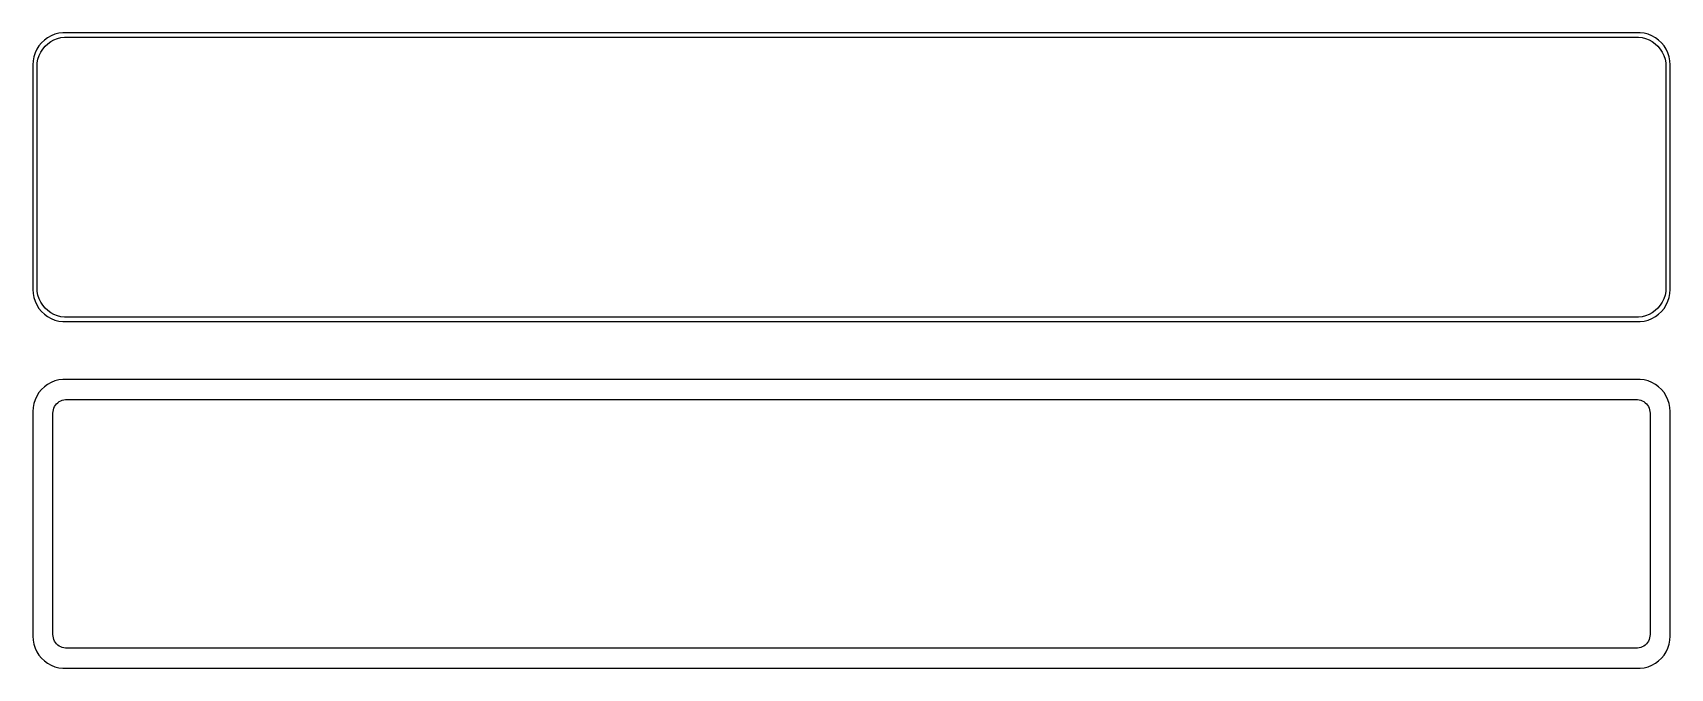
# Model space of a CAD drawing. Header units: metres. Extents: x -128 to 128, y 86 to 184.
import ezdxf

# ---------------------------------------------------------------- set-up
doc = ezdxf.new("R2010")
doc.units = ezdxf.units.M

msp = doc.modelspace()

# ---------------------------------------------------------------- linework, layer by layer
for p, q in [((-125.179, 183.722), (-125.687, 183.353)), ((-124.629, 184.024), (-125.179, 183.722)), ((-124.045, 184.255), (-124.629, 184.024)), ((-124.199, 183.393), (-123.665, 183.604)), ((-123.437, 184.411), (-124.045, 184.255)), ((-123.665, 183.604), (-123.108, 183.747)), ((-122.814, 184.49), (-123.437, 184.411)), ((-123.108, 183.747), (-122.537, 183.819)), ((122.814, 184.49), (-122.814, 184.49)), ((-122.537, 183.819), (122.537, 183.819)), ((122.537, 183.819), (123.108, 183.747)), ((123.437, 184.411), (122.814, 184.49)), ((123.108, 183.747), (123.665, 183.604)), ((124.045, 184.255), (123.437, 184.411)), ((123.665, 183.604), (124.199, 183.393)), ((124.629, 184.024), (124.045, 184.255)), ((125.179, 183.722), (124.629, 184.024)), ((125.687, 183.353), (125.179, 183.722)), ((-127.149, 181.341), (-127.343, 180.743)), ((-126.882, 181.909), (-127.149, 181.341)), ((-126.545, 182.439), (-126.882, 181.909)), ((-126.145, 182.923), (-126.545, 182.439)), ((-126.507, 180.935), (-126.262, 181.456)), ((-126.262, 181.456), (-125.954, 181.941)), ((-125.687, 183.353), (-126.145, 182.923)), ((-125.954, 181.941), (-125.588, 182.384)), ((-125.588, 182.384), (-125.168, 182.778)), ((-125.168, 182.778), (-124.703, 183.116)), ((-124.703, 183.116), (-124.199, 183.393)), ((124.199, 183.393), (124.703, 183.116)), ((124.703, 183.116), (125.168, 182.778)), ((125.168, 182.778), (125.588, 182.384)), ((125.588, 182.384), (125.954, 181.941)), ((126.145, 182.923), (125.687, 183.353)), ((125.954, 181.941), (126.262, 181.456)), ((126.545, 182.439), (126.145, 182.923)), ((126.262, 181.456), (126.507, 180.935)), ((126.882, 181.909), (126.545, 182.439)), ((127.149, 181.341), (126.882, 181.909)), ((127.343, 180.743), (127.149, 181.341)), ((-127.461, 180.127), (-127.5, 179.5)), ((-127.5, 179.5), (-127.5, 144.5)), ((-127.343, 180.743), (-127.461, 180.127)), ((-126.828, 179.25), (-126.792, 179.824)), ((-126.828, 144.75), (-126.828, 179.25)), ((-126.792, 179.824), (-126.685, 180.389)), ((-126.685, 180.389), (-126.507, 180.935)), ((126.507, 180.935), (126.685, 180.389)), ((126.685, 180.389), (126.792, 179.824)), ((126.792, 179.824), (126.828, 179.25)), ((126.828, 179.25), (126.828, 144.75)), ((127.461, 180.127), (127.343, 180.743)), ((127.5, 179.5), (127.461, 180.127)), ((127.5, 144.5), (127.5, 179.5)), ((-127.5, 144.5), (-127.461, 143.873)), ((-127.461, 143.873), (-127.343, 143.257)), ((-127.343, 143.257), (-127.149, 142.659)), ((-126.792, 144.176), (-126.828, 144.75)), ((-126.685, 143.611), (-126.792, 144.176)), ((-126.507, 143.065), (-126.685, 143.611)), ((-126.262, 142.544), (-126.507, 143.065)), ((126.507, 143.065), (126.262, 142.544)), ((126.685, 143.611), (126.507, 143.065)), ((126.792, 144.176), (126.685, 143.611)), ((126.828, 144.75), (126.792, 144.176)), ((127.149, 142.659), (127.343, 143.257)), ((127.343, 143.257), (127.461, 143.873)), ((127.461, 143.873), (127.5, 144.5)), ((-127.149, 142.659), (-126.882, 142.091)), ((-126.882, 142.091), (-126.545, 141.561)), ((-126.545, 141.561), (-126.145, 141.077)), ((-125.954, 142.059), (-126.262, 142.544)), ((-126.145, 141.077), (-125.687, 140.647)), ((-125.588, 141.616), (-125.954, 142.059)), ((-125.687, 140.647), (-125.179, 140.278)), ((-125.168, 141.222), (-125.588, 141.616)), ((-125.179, 140.278), (-124.629, 139.976)), ((-124.703, 140.884), (-125.168, 141.222)), ((-124.199, 140.607), (-124.703, 140.884)), ((-123.665, 140.396), (-124.199, 140.607)), ((-123.108, 140.253), (-123.665, 140.396)), ((-122.537, 140.181), (-123.108, 140.253)), ((123.108, 140.253), (122.537, 140.181)), ((123.665, 140.396), (123.108, 140.253)), ((124.199, 140.607), (123.665, 140.396)), ((124.703, 140.884), (124.199, 140.607)), ((124.629, 139.976), (125.179, 140.278)), ((125.168, 141.222), (124.703, 140.884)), ((125.588, 141.616), (125.168, 141.222)), ((125.179, 140.278), (125.687, 140.647)), ((125.954, 142.059), (125.588, 141.616)), ((125.687, 140.647), (126.145, 141.077)), ((126.262, 142.544), (125.954, 142.059)), ((126.145, 141.077), (126.545, 141.561)), ((126.545, 141.561), (126.882, 142.091)), ((126.882, 142.091), (127.149, 142.659)), ((-124.629, 139.976), (-124.045, 139.745)), ((-124.045, 139.745), (-123.437, 139.589)), ((-123.437, 139.589), (-122.814, 139.51)), ((-122.814, 139.51), (122.814, 139.51)), ((122.537, 140.181), (-122.537, 140.181)), ((122.814, 139.51), (123.437, 139.589)), ((123.437, 139.589), (124.045, 139.745)), ((124.045, 139.745), (124.629, 139.976)), ((-124.045, 130.255), (-124.629, 130.024)), ((-123.437, 130.411), (-124.045, 130.255)), ((-122.814, 130.49), (-123.437, 130.411)), ((122.814, 130.49), (-122.814, 130.49)), ((123.437, 130.411), (122.814, 130.49)), ((124.045, 130.255), (123.437, 130.411)), ((124.629, 130.024), (124.045, 130.255)), ((-126.882, 127.909), (-127.149, 127.341)), ((-126.545, 128.439), (-126.882, 127.909)), ((-126.145, 128.923), (-126.545, 128.439)), ((-125.687, 129.353), (-126.145, 128.923)), ((-125.179, 129.722), (-125.687, 129.353)), ((-124.629, 130.024), (-125.179, 129.722)), ((125.179, 129.722), (124.629, 130.024)), ((125.687, 129.353), (125.179, 129.722)), ((126.145, 128.923), (125.687, 129.353)), ((126.545, 128.439), (126.145, 128.923)), ((126.882, 127.909), (126.545, 128.439)), ((127.149, 127.341), (126.882, 127.909)), ((-127.461, 126.127), (-127.5, 125.5)), ((-127.5, 125.5), (-127.5, 90.5)), ((-127.343, 126.743), (-127.461, 126.127)), ((-127.149, 127.341), (-127.343, 126.743)), ((-124.36, 125.25), (-124.343, 125.514)), ((-124.36, 90.75), (-124.36, 125.25)), ((-124.343, 125.514), (-124.293, 125.775)), ((-124.293, 125.775), (-124.211, 126.027)), ((-124.211, 126.027), (-124.099, 126.266)), ((-124.099, 126.266), (-123.957, 126.49)), ((-123.957, 126.49), (-123.788, 126.694)), ((-123.788, 126.694), (-123.595, 126.875)), ((-123.595, 126.875), (-123.38, 127.031)), ((-123.38, 127.031), (-123.148, 127.159)), ((-123.148, 127.159), (-122.902, 127.256)), ((-122.902, 127.256), (-122.645, 127.322)), ((-122.645, 127.322), (-122.382, 127.355)), ((-122.382, 127.355), (122.382, 127.355)), ((122.382, 127.355), (122.645, 127.322)), ((122.645, 127.322), (122.902, 127.256)), ((122.902, 127.256), (123.148, 127.159)), ((123.148, 127.159), (123.38, 127.031)), ((123.38, 127.031), (123.595, 126.875)), ((123.595, 126.875), (123.788, 126.694)), ((123.788, 126.694), (123.957, 126.49)), ((123.957, 126.49), (124.099, 126.266)), ((124.099, 126.266), (124.211, 126.027)), ((124.211, 126.027), (124.293, 125.775)), ((124.293, 125.775), (124.343, 125.514)), ((124.343, 125.514), (124.36, 125.25)), ((124.36, 125.25), (124.36, 90.75)), ((127.343, 126.743), (127.149, 127.341)), ((127.461, 126.127), (127.343, 126.743)), ((127.5, 125.5), (127.461, 126.127)), ((127.5, 90.5), (127.5, 125.5)), ((-127.5, 90.5), (-127.461, 89.8733)), ((-127.461, 89.8733), (-127.343, 89.2566)), ((-127.343, 89.2566), (-127.149, 88.6594)), ((-124.343, 90.4856), (-124.36, 90.75)), ((-124.293, 90.2254), (-124.343, 90.4856)), ((-124.211, 89.9734), (-124.293, 90.2254)), ((-124.099, 89.7337), (-124.211, 89.9734)), ((-123.957, 89.51), (-124.099, 89.7337)), ((-123.788, 89.3059), (-123.957, 89.51)), ((-123.595, 89.1245), (-123.788, 89.3059)), ((123.788, 89.3059), (123.595, 89.1245)), ((123.957, 89.51), (123.788, 89.3059)), ((124.099, 89.7337), (123.957, 89.51)), ((124.211, 89.9734), (124.099, 89.7337)), ((124.293, 90.2254), (124.211, 89.9734)), ((124.343, 90.4856), (124.293, 90.2254)), ((124.36, 90.75), (124.343, 90.4856)), ((127.149, 88.6594), (127.343, 89.2566)), ((127.343, 89.2566), (127.461, 89.8733)), ((127.461, 89.8733), (127.5, 90.5)), ((-127.149, 88.6594), (-126.882, 88.0912)), ((-126.882, 88.0912), (-126.545, 87.5611)), ((-126.545, 87.5611), (-126.145, 87.0773)), ((-126.145, 87.0773), (-125.687, 86.6474)), ((-123.38, 88.9688), (-123.595, 89.1245)), ((-123.148, 88.8412), (-123.38, 88.9688)), ((-122.902, 88.7436), (-123.148, 88.8412)), ((-122.645, 88.6777), (-122.902, 88.7436)), ((-122.382, 88.6445), (-122.645, 88.6777)), ((122.382, 88.6445), (-122.382, 88.6445)), ((122.645, 88.6777), (122.382, 88.6445)), ((122.902, 88.7436), (122.645, 88.6777)), ((123.148, 88.8412), (122.902, 88.7436)), ((123.38, 88.9688), (123.148, 88.8412)), ((123.595, 89.1245), (123.38, 88.9688)), ((125.687, 86.6474), (126.145, 87.0773)), ((126.145, 87.0773), (126.545, 87.5611)), ((126.545, 87.5611), (126.882, 88.0912)), ((126.882, 88.0912), (127.149, 88.6594)), ((-125.687, 86.6474), (-125.179, 86.2784)), ((-125.179, 86.2784), (-124.629, 85.9759)), ((-124.629, 85.9759), (-124.045, 85.7447)), ((-124.045, 85.7447), (-123.437, 85.5886)), ((-123.437, 85.5886), (-122.814, 85.5099)), ((-122.814, 85.5099), (122.814, 85.5099)), ((122.814, 85.5099), (123.437, 85.5886)), ((123.437, 85.5886), (124.045, 85.7447)), ((124.045, 85.7447), (124.629, 85.9759)), ((124.629, 85.9759), (125.179, 86.2784)), ((125.179, 86.2784), (125.687, 86.6474))]:
    msp.add_line(p, q)

doc.saveas('drawing.dxf')
